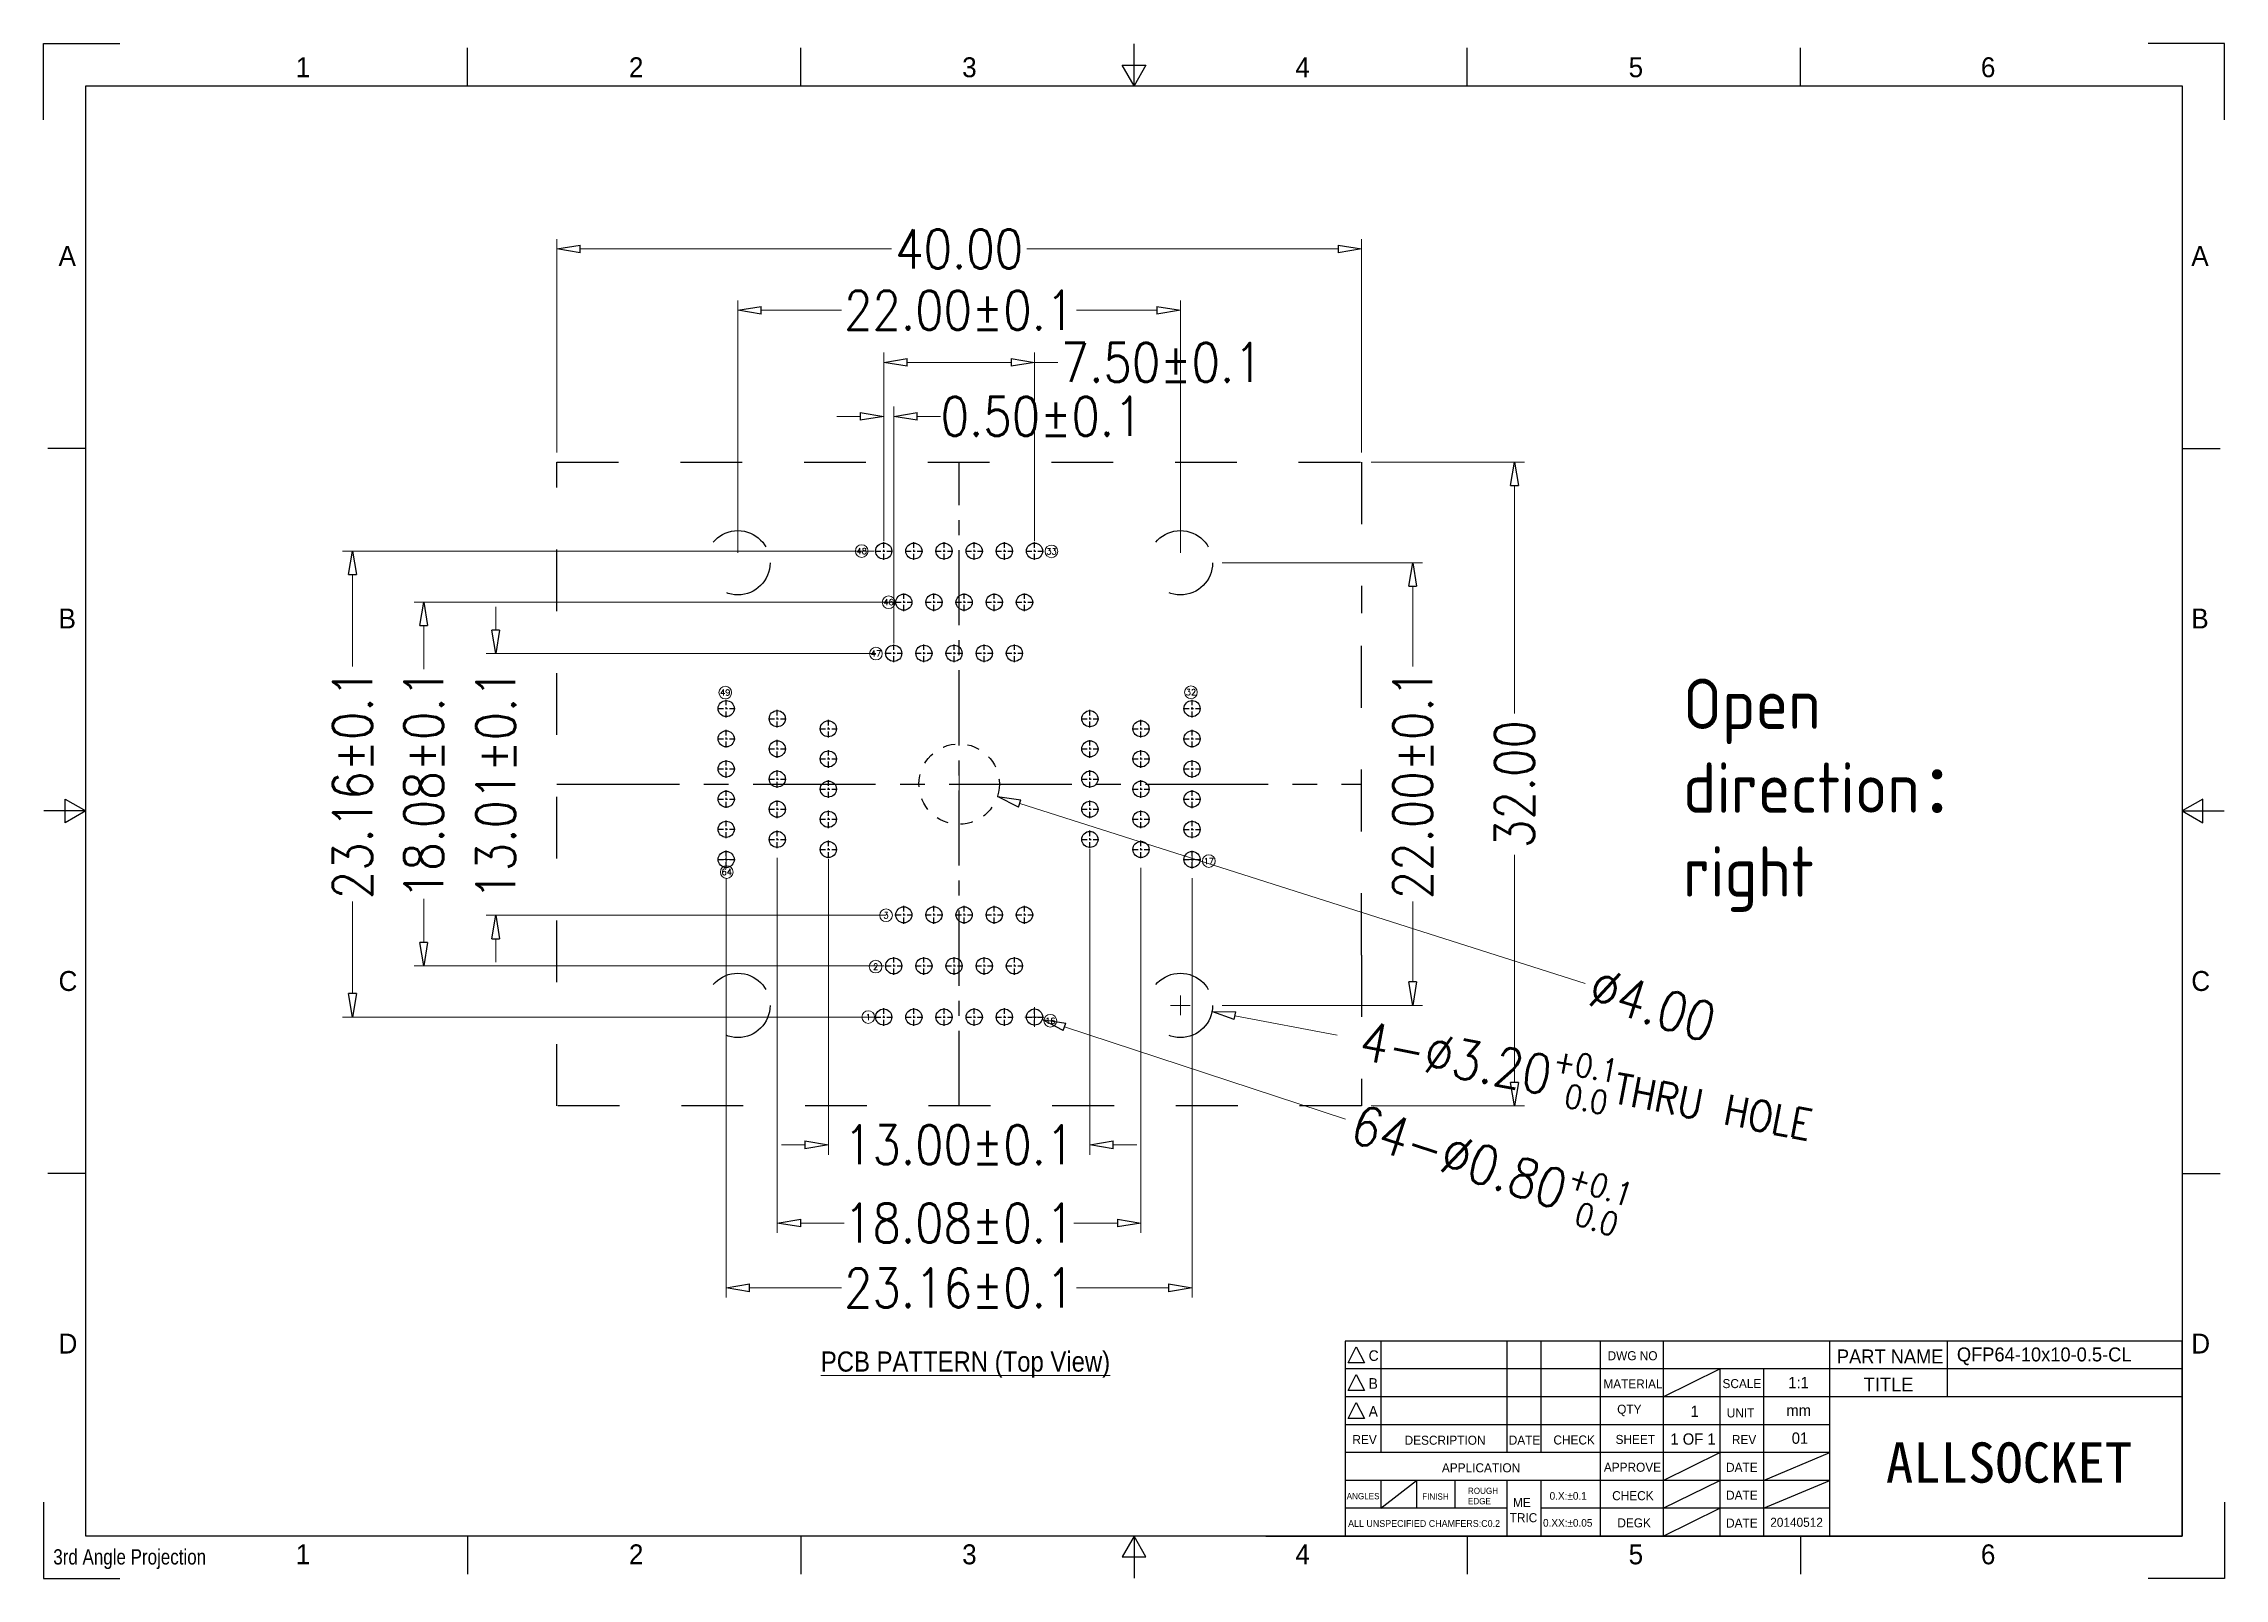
# Model space of a CAD drawing. Header units: millimetres. Extents: x 3854 to 3962, y 69 to 146.
import ezdxf
from ezdxf.enums import TextEntityAlignment as Align

# ---------------------------------------------------------------- set-up
doc = ezdxf.new("R2010")
doc.units = ezdxf.units.MM
doc.header["$LTSCALE"] = 30.734
doc.header["$PDMODE"] = 3
doc.header["$PDSIZE"] = 8
doc.linetypes.add('CENTER', pattern=[0.6, 0.375, -0.075, 0.075, -0.075])
doc.linetypes.add('DASHED', pattern=[0.2, 0.1, -0.1])
doc.layers.get('0').update_dxf_attribs({"linetype": 'CONTINUOUS'})
doc.layers.get('Defpoints').update_dxf_attribs({"linetype": 'CONTINUOUS'})
doc.layers.add('DIM', color=3, linetype='CONTINUOUS')
doc.layers.add('TuKuang', color=7, linetype='CONTINUOUS')
doc.layers.add('from', color=7, linetype='CONTINUOUS', lineweight=13)
doc.styles.add('1', font='romans.shx', dxfattribs={"height": 2.5})
doc.styles.add('1111', font='isocp.shx', dxfattribs={"bigfont": '@extfont2.shx'})
doc.styles.add('2', font='romans.shx', dxfattribs={"bigfont": 'bigfont.shx'})
doc.styles.add('GB', font='', dxfattribs={"height": 4})
doc.styles.get("Standard").update_dxf_attribs({"font": 'txt.shx', "width": 0.85, "bigfont": '@extfont2.shx'})
doc.styles.add('TXT', font='txt.shx', dxfattribs={"bigfont": 'gbcbig.shx'})
doc.styles.get('GB').set_extended_font_data('KaiTi_GB2312')
doc.dimstyles.get("Standard").update_dxf_attribs({"dimscale": 0.97, "dimtxt": 2, "dimasz": 1.2, "dimexe": 0.5, "dimexo": 0.5, "dimgap": 0.5, "dimtad": 0, "dimzin": 1, "dimdsep": 46, "dimtxsty": 'STANDARD', "dimblk": 'CLOSEDBLANK', "dimcen": 0.5, "dimclrd": 3, "dimclre": 3, "dimclrt": 4, "dimadec": 0, "dimazin": 0, "dimtp": 0.05, "dimtm": 0.05, "dimtfac": 1, "dimtofl": 0, "dimtmove": 0, "dimatfit": 3, "dimldrblk": 'CLOSEDBLANK', "dimfxl": 1, "dimtolj": 1, "dimtzin": 0, "dimlwd": 5, "dimlwe": 5, "dimarcsym": 0})

# ---------------------------------------------------------------- blocks, each defined once
blk = doc.blocks.new('_CLOSEDBLANK')
at = {"color": 0, "linetype": 'ByBlock'}
for p, q in [((-1, 0.167), (0, 0)), ((-1, 0.167), (-1, -0.167)), ((0, 0), (-1, -0.167))]:
    blk.add_line(p, q, dxfattribs=at)
blk = doc.blocks.new('*D7')
at = {"color": 3, "lineweight": 5, "ltscale": 0.8, "transparency": 16777216}
for p, q in [((3905.69, 105.5), (3905.69, 90.31)), ((3892.69, 105), (3892.69, 90.31)), ((3891.52, 90.8), (3890.36, 90.8)), ((3906.85, 90.8), (3908.02, 90.8))]:
    blk.add_line(p, q, dxfattribs=at)
at = {"layer": 'Defpoints', "color": 0, "ltscale": 0.8, "transparency": 16777216}
for p in [(3892.69, 105.48), (3905.69, 105.98), (3905.69, 90.8)]:
    blk.add_point(p, dxfattribs=at)
at = {"color": 3, "lineweight": 5, "ltscale": 0.8, "transparency": 16777216, "xscale": 1.163999999999999, "yscale": 1.163999999999999, "zscale": 1.163999999999999}
blk.add_blockref('_CLOSEDBLANK', (3892.69, 90.8), dxfattribs=at)
at = {"color": 3, "lineweight": 5, "ltscale": 0.8, "transparency": 16777216, "xscale": 1.163999999999999, "yscale": 1.163999999999999, "zscale": 1.163999999999999, "rotation": 180}
blk.add_blockref('_CLOSEDBLANK', (3905.69, 90.8), dxfattribs=at)
at = {"color": 4, "ltscale": 0.8, "transparency": 16777216, "insert": (3899.19, 90.8), "char_height": 1.94, "attachment_point": 5}
blk.add_mtext('\\A1;13.00\\M+1817D0.1', dxfattribs=at)
blk = doc.blocks.new('*D2')
at = {"color": 3, "lineweight": 5, "ltscale": 0.8, "transparency": 16777216}
for p, q in [((3890.15, 105.06), (3890.15, 86.43)), ((3908.23, 104.56), (3908.23, 86.43)), ((3891.31, 86.91), (3893.48, 86.91)), ((3907.06, 86.91), (3904.89, 86.91))]:
    blk.add_line(p, q, dxfattribs=at)
at = {"layer": 'Defpoints', "color": 0, "ltscale": 0.8, "transparency": 16777216}
for p in [(3890.15, 105.54), (3908.23, 105.04), (3908.23, 86.91)]:
    blk.add_point(p, dxfattribs=at)
at = {"color": 3, "lineweight": 5, "ltscale": 0.8, "transparency": 16777216, "xscale": 1.163999999999999, "yscale": 1.163999999999999, "zscale": 1.163999999999999, "rotation": 180}
blk.add_blockref('_CLOSEDBLANK', (3890.15, 86.91), dxfattribs=at)
at = {"color": 3, "lineweight": 5, "ltscale": 0.8, "transparency": 16777216, "xscale": 1.163999999999999, "yscale": 1.163999999999999, "zscale": 1.163999999999999}
blk.add_blockref('_CLOSEDBLANK', (3908.23, 86.91), dxfattribs=at)
at = {"color": 4, "ltscale": 0.8, "transparency": 16777216, "insert": (3899.19, 86.91), "char_height": 1.94, "attachment_point": 5}
blk.add_mtext('\\A1;18.08\\M+1817D0.1', dxfattribs=at)
blk = doc.blocks.new('*D3')
at = {"color": 3, "lineweight": 5, "ltscale": 0.8, "transparency": 16777216}
for p, q in [((3887.61, 104.06), (3887.61, 83.21)), ((3910.77, 104.06), (3910.77, 83.21)), ((3888.77, 83.69), (3893.34, 83.69)), ((3909.6, 83.69), (3905.03, 83.69))]:
    blk.add_line(p, q, dxfattribs=at)
at = {"layer": 'Defpoints', "color": 0, "ltscale": 0.8, "transparency": 16777216}
for p in [(3887.61, 104.54), (3910.77, 104.54), (3910.77, 83.69)]:
    blk.add_point(p, dxfattribs=at)
at = {"color": 3, "lineweight": 5, "ltscale": 0.8, "transparency": 16777216, "xscale": 1.163999999999999, "yscale": 1.163999999999999, "zscale": 1.163999999999999, "rotation": 180}
blk.add_blockref('_CLOSEDBLANK', (3887.61, 83.69), dxfattribs=at)
at = {"color": 3, "lineweight": 5, "ltscale": 0.8, "transparency": 16777216, "xscale": 1.163999999999999, "yscale": 1.163999999999999, "zscale": 1.163999999999999}
blk.add_blockref('_CLOSEDBLANK', (3910.77, 83.69), dxfattribs=at)
at = {"color": 4, "ltscale": 0.8, "transparency": 16777216, "insert": (3899.19, 83.69), "char_height": 1.94, "attachment_point": 5}
blk.add_mtext('\\A1;23.16\\M+1817D0.1', dxfattribs=at)
blk = doc.blocks.new('*D4')
at = {"color": 3, "lineweight": 5, "ltscale": 0.8, "transparency": 16777216}
for p, q in [((3912.27, 119.73), (3922.23, 119.73)), ((3921.74, 118.57), (3921.74, 114.58)), ((3921.74, 98.9), (3921.74, 102.89)), ((3912.27, 97.73), (3922.23, 97.73))]:
    blk.add_line(p, q, dxfattribs=at)
at = {"layer": 'Defpoints', "color": 0, "ltscale": 0.8, "transparency": 16777216}
for p in [(3911.79, 119.73), (3921.74, 119.73), (3911.79, 97.73)]:
    blk.add_point(p, dxfattribs=at)
at = {"color": 3, "lineweight": 5, "ltscale": 0.8, "transparency": 16777216, "xscale": 1.163999999999999, "yscale": 1.163999999999999, "zscale": 1.163999999999999}
for p, rotation in [((3921.74, 119.73), 90), ((3921.74, 97.73), 270)]:
    blk.add_blockref('_CLOSEDBLANK', p, dxfattribs=dict(at, rotation=rotation))
at = {"color": 4, "ltscale": 0.8, "transparency": 16777216, "insert": (3921.74, 108.73), "char_height": 1.94, "attachment_point": 5, "rotation": 90}
blk.add_mtext('\\A1;22.00\\M+1817D0.1', dxfattribs=at)
blk = doc.blocks.new('*D5')
at = {"color": 3, "lineweight": 5, "ltscale": 0.8, "transparency": 16777216}
for p, q in [((3894.27, 127.01), (3893.11, 127.01)), ((3895.44, 120.8), (3895.44, 127.5)), ((3895.94, 115.72), (3895.94, 127.5)), ((3897.1, 127.01), (3898.27, 127.01))]:
    blk.add_line(p, q, dxfattribs=at)
at = {"layer": 'Defpoints', "color": 0, "ltscale": 0.8, "transparency": 16777216}
for p in [(3895.94, 127.01), (3895.44, 120.31), (3895.94, 115.23)]:
    blk.add_point(p, dxfattribs=at)
at = {"color": 3, "lineweight": 5, "ltscale": 0.8, "transparency": 16777216, "xscale": 1.163999999999999, "yscale": 1.163999999999999, "zscale": 1.163999999999999}
blk.add_blockref('_CLOSEDBLANK', (3895.44, 127.01), dxfattribs=at)
at = {"color": 3, "lineweight": 5, "ltscale": 0.8, "transparency": 16777216, "xscale": 1.163999999999999, "yscale": 1.163999999999999, "zscale": 1.163999999999999, "rotation": 180}
blk.add_blockref('_CLOSEDBLANK', (3895.94, 127.01), dxfattribs=at)
at = {"color": 4, "ltscale": 0.8, "transparency": 16777216, "insert": (3903.29, 127.01), "char_height": 1.94, "attachment_point": 5}
blk.add_mtext('\\A1;0.50\\M+1817D0.1', dxfattribs=at)
blk = doc.blocks.new('*D6')
at = {"color": 3, "lineweight": 5, "ltscale": 0.8, "transparency": 16777216}
for p, q in [((3895.44, 120.8), (3895.44, 130.18)), ((3902.94, 120.8), (3902.94, 130.18)), ((3896.6, 129.69), (3901.77, 129.69)), ((3902.94, 129.69), (3904.1, 129.69))]:
    blk.add_line(p, q, dxfattribs=at)
at = {"layer": 'Defpoints', "color": 0, "ltscale": 0.8, "transparency": 16777216}
for p in [(3902.94, 129.69), (3895.44, 120.31), (3902.94, 120.31)]:
    blk.add_point(p, dxfattribs=at)
at = {"color": 3, "lineweight": 5, "ltscale": 0.8, "transparency": 16777216, "xscale": 1.163999999999999, "yscale": 1.163999999999999, "zscale": 1.163999999999999, "rotation": 180}
blk.add_blockref('_CLOSEDBLANK', (3895.44, 129.69), dxfattribs=at)
at = {"color": 3, "lineweight": 5, "ltscale": 0.8, "transparency": 16777216, "xscale": 1.163999999999999, "yscale": 1.163999999999999, "zscale": 1.163999999999999}
blk.add_blockref('_CLOSEDBLANK', (3902.94, 129.69), dxfattribs=at)
at = {"color": 4, "ltscale": 0.8, "transparency": 16777216, "insert": (3909.26, 129.69), "char_height": 1.94, "attachment_point": 5}
blk.add_mtext('\\A1;7.50\\M+1817D0.1', dxfattribs=at)
blk = doc.blocks.new('*D8')
at = {"color": 3, "lineweight": 5, "ltscale": 0.8, "transparency": 16777216}
for p, q in [((3876.15, 116.38), (3876.15, 117.54)), ((3895.05, 115.22), (3875.67, 115.22)), ((3895.55, 102.21), (3875.67, 102.21)), ((3876.15, 101.04), (3876.15, 99.88))]:
    blk.add_line(p, q, dxfattribs=at)
at = {"layer": 'Defpoints', "color": 0, "ltscale": 0.8, "transparency": 16777216}
for p in [(3876.15, 115.22), (3895.54, 115.22), (3896.04, 102.21)]:
    blk.add_point(p, dxfattribs=at)
at = {"color": 3, "lineweight": 5, "ltscale": 0.8, "transparency": 16777216, "xscale": 1.163999999999999, "yscale": 1.163999999999999, "zscale": 1.163999999999999}
for p, rotation in [((3876.15, 115.22), 270), ((3876.15, 102.21), 90)]:
    blk.add_blockref('_CLOSEDBLANK', p, dxfattribs=dict(at, rotation=rotation))
at = {"color": 4, "ltscale": 0.8, "transparency": 16777216, "insert": (3876.15, 108.71), "char_height": 1.94, "attachment_point": 5, "rotation": 90}
blk.add_mtext('\\A1;13.01\\M+1817D0.1', dxfattribs=at)
blk = doc.blocks.new('*D9')
at = {"color": 3, "lineweight": 5, "ltscale": 0.8, "transparency": 16777216}
for p, q in [((3895.95, 117.77), (3872.09, 117.77)), ((3872.57, 116.61), (3872.57, 114.44)), ((3872.57, 100.86), (3872.57, 103.02)), ((3895.45, 99.69), (3872.09, 99.69))]:
    blk.add_line(p, q, dxfattribs=at)
at = {"layer": 'Defpoints', "color": 0, "ltscale": 0.8, "transparency": 16777216}
for p in [(3896.44, 117.77), (3872.57, 99.69), (3895.94, 99.69)]:
    blk.add_point(p, dxfattribs=at)
at = {"color": 3, "lineweight": 5, "ltscale": 0.8, "transparency": 16777216, "xscale": 1.163999999999999, "yscale": 1.163999999999999, "zscale": 1.163999999999999}
for p, rotation in [((3872.57, 117.77), 90), ((3872.57, 99.69), 270)]:
    blk.add_blockref('_CLOSEDBLANK', p, dxfattribs=dict(at, rotation=rotation))
at = {"color": 4, "ltscale": 0.8, "transparency": 16777216, "insert": (3872.57, 108.73), "char_height": 1.94, "attachment_point": 5, "rotation": 90}
blk.add_mtext('\\A1;18.08\\M+1817D0.1', dxfattribs=at)
blk = doc.blocks.new('*D10')
at = {"color": 3, "lineweight": 5, "ltscale": 0.8, "transparency": 16777216}
for p, q in [((3894.95, 120.31), (3868.54, 120.31)), ((3869.03, 119.15), (3869.03, 114.58)), ((3869.03, 98.32), (3869.03, 102.89)), ((3894.95, 97.15), (3868.54, 97.15))]:
    blk.add_line(p, q, dxfattribs=at)
at = {"layer": 'Defpoints', "color": 0, "ltscale": 0.8, "transparency": 16777216}
for p in [(3895.44, 120.31), (3869.03, 97.15), (3895.44, 97.15)]:
    blk.add_point(p, dxfattribs=at)
at = {"color": 3, "lineweight": 5, "ltscale": 0.8, "transparency": 16777216, "xscale": 1.163999999999999, "yscale": 1.163999999999999, "zscale": 1.163999999999999}
for p, rotation in [((3869.03, 120.31), 90), ((3869.03, 97.15), 270)]:
    blk.add_blockref('_CLOSEDBLANK', p, dxfattribs=dict(at, rotation=rotation))
at = {"color": 4, "ltscale": 0.8, "transparency": 16777216, "insert": (3869.03, 108.73), "char_height": 1.94, "attachment_point": 5, "rotation": 90}
blk.add_mtext('\\A1;23.16\\M+1817D0.1', dxfattribs=at)
blk = doc.blocks.new('*D11')
at = {"color": 3, "lineweight": 5, "ltscale": 0.8, "transparency": 16777216}
for p, q in [((3888.19, 120.22), (3888.19, 132.76)), ((3889.35, 132.28), (3893.34, 132.28)), ((3909.02, 132.28), (3905.03, 132.28)), ((3910.19, 120.22), (3910.19, 132.76))]:
    blk.add_line(p, q, dxfattribs=at)
at = {"layer": 'Defpoints', "color": 0, "ltscale": 0.8, "transparency": 16777216}
for p in [(3910.19, 132.28), (3888.19, 119.73), (3910.19, 119.73)]:
    blk.add_point(p, dxfattribs=at)
at = {"color": 3, "lineweight": 5, "ltscale": 0.8, "transparency": 16777216, "xscale": 1.163999999999999, "yscale": 1.163999999999999, "zscale": 1.163999999999999, "rotation": 180}
blk.add_blockref('_CLOSEDBLANK', (3888.19, 132.28), dxfattribs=at)
at = {"color": 3, "lineweight": 5, "ltscale": 0.8, "transparency": 16777216, "xscale": 1.163999999999999, "yscale": 1.163999999999999, "zscale": 1.163999999999999}
blk.add_blockref('_CLOSEDBLANK', (3910.19, 132.28), dxfattribs=at)
at = {"color": 4, "ltscale": 0.8, "transparency": 16777216, "insert": (3899.19, 132.28), "char_height": 1.94, "attachment_point": 5}
blk.add_mtext('\\A1;22.00\\M+1817D0.1', dxfattribs=at)
blk = doc.blocks.new('*D12')
at = {"color": 3, "lineweight": 5, "transparency": 16777216}
for p, q in [((3879.19, 125.22), (3879.19, 135.81)), ((3919.19, 125.22), (3919.19, 135.81)), ((3880.35, 135.33), (3895.82, 135.33)), ((3918.02, 135.33), (3902.56, 135.33))]:
    blk.add_line(p, q, dxfattribs=at)
at = {"layer": 'Defpoints', "color": 0, "transparency": 16777216}
for p in [(3919.19, 135.33), (3879.19, 124.73), (3919.19, 124.73)]:
    blk.add_point(p, dxfattribs=at)
at = {"color": 3, "lineweight": 5, "transparency": 16777216, "xscale": 1.163999999999999, "yscale": 1.163999999999999, "zscale": 1.163999999999999, "rotation": 180}
blk.add_blockref('_CLOSEDBLANK', (3879.19, 135.33), dxfattribs=at)
at = {"color": 3, "lineweight": 5, "transparency": 16777216, "xscale": 1.163999999999999, "yscale": 1.163999999999999, "zscale": 1.163999999999999}
blk.add_blockref('_CLOSEDBLANK', (3919.19, 135.33), dxfattribs=at)
at = {"color": 4, "transparency": 16777216, "insert": (3899.19, 135.33), "char_height": 1.94, "attachment_point": 5}
blk.add_mtext('\\A1;40.00', dxfattribs=at)
blk = doc.blocks.new('*D13')
at = {"color": 3, "lineweight": 5, "transparency": 16777216}
for p, q in [((3919.67, 124.73), (3927.29, 124.73)), ((3926.8, 123.57), (3926.8, 112.24)), ((3926.8, 93.9), (3926.8, 105.22)), ((3919.67, 92.73), (3927.29, 92.73))]:
    blk.add_line(p, q, dxfattribs=at)
at = {"layer": 'Defpoints', "color": 0, "transparency": 16777216}
for p in [(3919.19, 124.73), (3926.8, 124.73), (3919.19, 92.73)]:
    blk.add_point(p, dxfattribs=at)
at = {"color": 3, "lineweight": 5, "transparency": 16777216, "xscale": 1.163999999999999, "yscale": 1.163999999999999, "zscale": 1.163999999999999}
for p, rotation in [((3926.8, 124.73), 90), ((3926.8, 92.73), 270)]:
    blk.add_blockref('_CLOSEDBLANK', p, dxfattribs=dict(at, rotation=rotation))
at = {"color": 4, "transparency": 16777216, "insert": (3926.8, 108.73), "char_height": 1.94, "attachment_point": 5, "rotation": 90}
blk.add_mtext('\\A1;32.00', dxfattribs=at)
blk = doc.blocks.new('*D14')
at = {"color": 3, "lineweight": 5, "ltscale": 0.8, "transparency": 16777216}
for p, q in [((3909.7, 97.73), (3910.67, 97.73)), ((3910.19, 97.25), (3910.19, 98.22)), ((3917.99, 96.25), (3912.9, 97.21))]:
    blk.add_line(p, q, dxfattribs=at)
at = {"layer": 'Defpoints', "color": 0, "ltscale": 0.8, "transparency": 16777216}
for p in [(3908.62, 98.03), (3911.76, 97.43)]:
    blk.add_point(p, dxfattribs=at)
at = {"color": 3, "lineweight": 5, "ltscale": 0.8, "transparency": 16777216, "xscale": 1.163999999999999, "yscale": 1.163999999999999, "zscale": 1.163999999999999, "rotation": 169.2256452910404}
blk.add_blockref('_CLOSEDBLANK', (3911.76, 97.43), dxfattribs=at)
at = {"color": 4, "ltscale": 0.8, "transparency": 16777216, "insert": (3930.37, 93.89), "char_height": 1.94, "attachment_point": 5, "rotation": 349.2256}
blk.add_mtext('\\A1;{\\Ftxt,@extfont2|c134;4-}∅3.20{\\H1.164000;\\S+0.1^  0.0;}{\\Ftxt,@extfont2|c134;\\H0.776x;THRU HOLE}', dxfattribs=at)
blk = doc.blocks.new('*D15')
at = {"color": 3, "lineweight": 5, "ltscale": 0.8, "transparency": 16777216}
for p, q in [((3902.94, 96.67), (3902.94, 97.64)), ((3902.45, 97.15), (3903.42, 97.15)), ((3918.39, 92.07), (3904.42, 96.66))]:
    blk.add_line(p, q, dxfattribs=at)
at = {"layer": 'Defpoints', "color": 0, "ltscale": 0.8, "transparency": 16777216}
for p in [(3902.56, 97.28), (3903.32, 97.03)]:
    blk.add_point(p, dxfattribs=at)
at = {"color": 3, "lineweight": 5, "ltscale": 0.8, "transparency": 16777216, "xscale": 1.163999999999999, "yscale": 1.163999999999999, "zscale": 1.163999999999999, "rotation": 161.7930254548946}
blk.add_blockref('_CLOSEDBLANK', (3903.32, 97.03), dxfattribs=at)
at = {"color": 4, "ltscale": 0.8, "transparency": 16777216, "insert": (3925.59, 89.7), "char_height": 1.94, "attachment_point": 5, "rotation": 341.793}
blk.add_mtext('\\A1;{\\Ftxt,@extfont2|c134;64-}∅0.80{\\H1.164000;\\S+0.1^  0.0;}', dxfattribs=at)
blk = doc.blocks.new('asdf456')
at = {"color": 8}
for p, q in [((1449.22, 152.96), (1448.09, 154.93)), ((1448.09, 154.93), (1450.34, 154.93)), ((1450.34, 154.93), (1449.22, 152.96)), ((1348.08, 83.25), (1348.08, 85.49)), ((1348.08, 85.49), (1350.05, 84.37)), ((1550.36, 85.49), (1548.39, 84.37)), ((1550.36, 83.25), (1550.36, 85.49)), ((1350.05, 84.37), (1348.08, 83.25)), ((1548.39, 84.37), (1550.36, 83.25)), ((1449.22, 15.77), (1448.09, 13.81)), ((1450.34, 13.81), (1449.22, 15.77)), ((1448.09, 13.81), (1450.34, 13.81))]:
    blk.add_line(p, q, dxfattribs=at)
at = {"layer": 'TuKuang', "color": 8}
for p, q in [((1449.22, 152.96), (1449.22, 156.94)), ((1386.16, 152.96), (1386.16, 156.57)), ((1417.69, 152.96), (1417.69, 156.57)), ((1480.75, 152.96), (1480.75, 156.57)), ((1512.28, 152.96), (1512.28, 156.57)), ((1350.05, 15.77), (1350.05, 152.96)), ((1350.05, 152.96), (1548.39, 152.96)), ((1548.39, 152.96), (1548.39, 15.77)), ((1350.05, 118.67), (1346.44, 118.67)), ((1548.39, 118.67), (1552, 118.67)), ((1350.05, 84.37), (1346.07, 84.37)), ((1548.39, 84.37), (1552.36, 84.37)), ((1350.05, 50.07), (1346.44, 50.07)), ((1548.39, 50.07), (1552, 50.07)), ((1548.39, 15.77), (1350.05, 15.77)), ((1386.16, 15.77), (1386.16, 12.16)), ((1417.69, 15.77), (1417.69, 12.16)), ((1449.22, 15.77), (1449.22, 11.8)), ((1480.75, 15.77), (1480.75, 12.16)), ((1512.28, 15.77), (1512.28, 12.16))]:
    blk.add_line(p, q, dxfattribs=at)
for points in [[(1346.05, 149.74), (1346.05, 156.96), (1353.27, 156.96)], [(1552.39, 149.74), (1552.39, 156.96), (1545.17, 156.96)], [(1346.05, 18.99), (1346.05, 11.77), (1353.27, 11.77)], [(1552.39, 18.99), (1552.39, 11.77), (1545.17, 11.77)]]:
    blk.add_lwpolyline(points, dxfattribs=at)
at = {"color": 8, "char_height": 1.8844, "attachment_point": 1, "style": '1'}
for s, insert, width in [('{\\f@Gulim|b0|i0|c0|p34;1}', (1369.9, 155.67), 8.3008), ('{\\f@Gulim|b0|i0|c134|p34;2}', (1401.43, 155.67), 8.3008), ('{\\f@Gulim|b0|i0|c134|p34;3}', (1432.96, 155.67), 8.3008), ('{\\f@Gulim|b0|i0|c134|p34;4}', (1464.49, 155.67), 8.3008), ('{\\f@Gulim|b0|i0|c134|p34;5}', (1496.02, 155.67), 8.3008), ('{\\f@Gulim|b0|i0|c134|p34;6}', (1529.35, 155.67), 8.3008), ('{\\f@Gulim|b0|i0|c134|p34;A}', (1347.46, 137.82), 9.0416), ('{\\f@Gulim|b0|i0|c134|p34;A}', (1549.26, 137.82), 9.0416), ('{\\f@Gulim|b0|i0|c134|p34;B}', (1347.46, 103.52), 9.0416), ('{\\f@Gulim|b0|i0|c134|p34;B}', (1549.26, 103.52), 9.0416), ('{\\f@Gulim|b0|i0|c134|p34;C}', (1347.46, 69.23), 9.0416), ('{\\f@Gulim|b0|i0|c134|p34;C}', (1549.26, 69.23), 9.0416), ('{\\f@Gulim|b0|i0|c134|p34;D}', (1347.46, 34.93), 9.0416), ('{\\f@Gulim|b0|i0|c134|p34;D}', (1549.26, 34.93), 9.0416), ('{\\f@Gulim|b0|i0|c0|p34;1}', (1369.9, 14.99), 8.3008), ('{\\f@Gulim|b0|i0|c134|p34;2}', (1401.43, 14.99), 8.3008), ('{\\f@Gulim|b0|i0|c134|p34;3}', (1432.96, 14.99), 8.3008), ('{\\f@Gulim|b0|i0|c134|p34;4}', (1464.49, 14.99), 8.3008), ('{\\f@Gulim|b0|i0|c134|p34;5}', (1496.02, 14.99), 8.3008), ('{\\f@Gulim|b0|i0|c134|p34;6}', (1529.35, 14.99), 8.3008)]:
    blk.add_mtext(s, dxfattribs=dict(at, insert=insert, width=width))
at = {"layer": 'TuKuang', "color": 8, "lineweight": 9, "insert": (1346.96, 14.53), "char_height": 1.4441, "width": 18.5479, "attachment_point": 1}
blk.add_mtext('{\\f@Gulim|b0|i0|c0|p34;\\C8;3rd Angle Projection}', dxfattribs=at)
blk = doc.blocks.new('*D17')
at = {"color": 3, "lineweight": 5, "transparency": 16777216}
for p, q in [((3898.7, 108.73), (3899.67, 108.73)), ((3899.19, 108.25), (3899.19, 109.22)), ((3930.32, 98.82), (3902.2, 107.77))]:
    blk.add_line(p, q, dxfattribs=at)
at = {"layer": 'Defpoints', "color": 0, "transparency": 16777216}
for p in [(3897.28, 109.34), (3901.09, 108.12)]:
    blk.add_point(p, dxfattribs=at)
at = {"color": 3, "lineweight": 5, "transparency": 16777216, "xscale": 1.163999999999999, "yscale": 1.163999999999999, "zscale": 1.163999999999999, "rotation": 162.3375493768428}
blk.add_blockref('_CLOSEDBLANK', (3901.09, 108.12), dxfattribs=at)
at = {"color": 4, "transparency": 16777216, "insert": (3933.66, 97.76), "char_height": 1.94, "attachment_point": 5, "rotation": 342.3375}
blk.add_mtext('\\A1;{\\Ftxt,@extfont2|c134;∅4.00}', dxfattribs=at)

msp = doc.modelspace()

# ---------------------------------------------------------------- linework, layer by layer
at = {"color": 7, "linetype": 'DASHED'}
for p, q in [((3879.188, 124.731), (3919.188, 124.731)), ((3879.188, 92.731), (3879.188, 124.731)), ((3919.188, 124.731), (3919.188, 117.231)), ((3919.188, 100.231), (3919.188, 117.231)), ((3919.188, 100.231), (3919.188, 92.731)), ((3919.188, 92.731), (3879.188, 92.731))]:
    msp.add_line(p, q, dxfattribs=at)
at = {"color": 1, "linetype": 'CENTER', "ltscale": 0.323967}
msp.add_line((3899.188, 92.731), (3899.188, 124.731), dxfattribs=at)
at = {"color": 1, "linetype": 'CENTER', "ltscale": 0.026446}
for p, q in [((3895.438, 119.871), (3895.438, 120.751)), ((3896.938, 119.871), (3896.938, 120.751)), ((3898.438, 119.871), (3898.438, 120.751)), ((3899.938, 119.871), (3899.938, 120.751)), ((3901.438, 119.871), (3901.438, 120.751)), ((3902.938, 119.871), (3902.938, 120.751)), ((3894.998, 120.311), (3895.878, 120.311)), ((3896.498, 120.311), (3897.378, 120.311)), ((3897.998, 120.311), (3898.878, 120.311)), ((3899.498, 120.311), (3900.378, 120.311)), ((3900.998, 120.311), (3901.878, 120.311)), ((3902.498, 120.311), (3903.378, 120.311)), ((3896.438, 117.331), (3896.438, 118.211)), ((3897.938, 117.331), (3897.938, 118.211)), ((3899.438, 117.331), (3899.438, 118.211)), ((3900.938, 117.331), (3900.938, 118.211)), ((3902.438, 117.331), (3902.438, 118.211)), ((3895.998, 117.771), (3896.878, 117.771)), ((3897.498, 117.771), (3898.378, 117.771)), ((3898.998, 117.771), (3899.878, 117.771)), ((3900.498, 117.771), (3901.378, 117.771)), ((3901.998, 117.771), (3902.878, 117.771)), ((3895.498, 115.231), (3896.378, 115.231)), ((3895.938, 114.791), (3895.938, 115.671)), ((3896.998, 115.231), (3897.878, 115.231)), ((3897.438, 114.791), (3897.438, 115.671)), ((3898.498, 115.231), (3899.378, 115.231)), ((3898.938, 114.791), (3898.938, 115.671)), ((3899.998, 115.231), (3900.878, 115.231)), ((3900.438, 114.791), (3900.438, 115.671)), ((3901.498, 115.231), (3902.378, 115.231)), ((3901.938, 114.791), (3901.938, 115.671)), ((3887.608, 112.042), (3887.608, 112.922)), ((3887.608, 112.042), (3887.608, 112.922)), ((3910.768, 112.041), (3910.768, 112.921)), ((3910.768, 112.041), (3910.768, 112.921)), ((3887.168, 112.482), (3888.048, 112.482)), ((3887.168, 112.482), (3888.048, 112.482)), ((3889.708, 111.982), (3890.588, 111.982)), ((3889.708, 111.982), (3890.588, 111.982)), ((3889.708, 111.982), (3890.588, 111.982)), ((3890.148, 111.542), (3890.148, 112.422)), ((3890.148, 111.542), (3890.148, 112.422)), ((3890.148, 111.542), (3890.148, 112.422)), ((3892.688, 111.041), (3892.688, 111.921)), ((3905.248, 111.981), (3906.128, 111.981)), ((3905.688, 111.541), (3905.688, 112.421)), ((3908.228, 111.041), (3908.228, 111.921)), ((3908.228, 111.041), (3908.228, 111.921)), ((3910.328, 112.481), (3911.208, 112.481)), ((3910.328, 112.481), (3911.208, 112.481)), ((3887.168, 110.982), (3888.048, 110.982)), ((3887.608, 110.542), (3887.608, 111.422)), ((3890.148, 110.042), (3890.148, 110.922)), ((3892.248, 111.481), (3893.128, 111.481)), ((3905.688, 110.041), (3905.688, 110.921)), ((3905.688, 110.041), (3905.688, 110.921)), ((3907.788, 111.481), (3908.668, 111.481)), ((3907.788, 111.481), (3908.668, 111.481)), ((3910.328, 110.981), (3911.208, 110.981)), ((3910.328, 110.981), (3911.208, 110.981)), ((3910.768, 110.541), (3910.768, 111.421)), ((3910.768, 110.541), (3910.768, 111.421)), ((3887.608, 109.042), (3887.608, 109.922)), ((3889.708, 110.482), (3890.588, 110.482)), ((3892.248, 109.981), (3893.128, 109.981)), ((3892.688, 109.541), (3892.688, 110.421)), ((3905.248, 110.481), (3906.128, 110.481)), ((3905.248, 110.481), (3906.128, 110.481)), ((3907.788, 109.981), (3908.668, 109.981)), ((3907.788, 109.981), (3908.668, 109.981)), ((3908.228, 109.541), (3908.228, 110.421)), ((3908.228, 109.541), (3908.228, 110.421)), ((3910.768, 109.041), (3910.768, 109.921)), ((3910.768, 109.041), (3910.768, 109.921)), ((3887.168, 109.482), (3888.048, 109.482)), ((3887.608, 107.542), (3887.608, 108.422)), ((3889.708, 108.982), (3890.588, 108.982)), ((3890.148, 108.542), (3890.148, 109.422)), ((3892.248, 108.481), (3893.128, 108.481)), ((3892.688, 108.041), (3892.688, 108.921)), ((3905.248, 108.981), (3906.128, 108.981)), ((3905.248, 108.981), (3906.128, 108.981)), ((3905.688, 108.541), (3905.688, 109.421)), ((3905.688, 108.541), (3905.688, 109.421)), ((3907.788, 108.481), (3908.668, 108.481)), ((3907.788, 108.481), (3908.668, 108.481)), ((3908.228, 108.041), (3908.228, 108.921)), ((3908.228, 108.041), (3908.228, 108.921)), ((3910.328, 109.481), (3911.208, 109.481)), ((3910.328, 109.481), (3911.208, 109.481)), ((3910.768, 107.541), (3910.768, 108.421)), ((3910.768, 107.541), (3910.768, 108.421)), ((3887.168, 107.982), (3888.048, 107.982)), ((3889.708, 107.482), (3890.588, 107.482)), ((3890.148, 107.042), (3890.148, 107.922)), ((3892.688, 106.541), (3892.688, 107.421)), ((3905.248, 107.481), (3906.128, 107.481)), ((3905.248, 107.481), (3906.128, 107.481)), ((3905.688, 107.041), (3905.688, 107.921)), ((3905.688, 107.041), (3905.688, 107.921)), ((3908.228, 106.541), (3908.228, 107.421)), ((3908.228, 106.541), (3908.228, 107.421)), ((3910.328, 107.981), (3911.208, 107.981)), ((3910.328, 107.981), (3911.208, 107.981)), ((3887.168, 106.482), (3888.048, 106.482)), ((3887.608, 106.042), (3887.608, 106.922)), ((3890.148, 105.542), (3890.148, 106.422)), ((3892.248, 106.981), (3893.128, 106.981)), ((3905.688, 105.541), (3905.688, 106.421)), ((3905.688, 105.541), (3905.688, 106.421)), ((3907.788, 106.981), (3908.668, 106.981)), ((3907.788, 106.981), (3908.668, 106.981)), ((3910.328, 106.481), (3911.208, 106.481)), ((3910.328, 106.481), (3911.208, 106.481)), ((3910.768, 106.041), (3910.768, 106.921)), ((3910.768, 106.041), (3910.768, 106.921)), ((3887.608, 104.542), (3887.608, 105.422)), ((3889.708, 105.982), (3890.588, 105.982)), ((3892.248, 105.481), (3893.128, 105.481)), ((3892.688, 105.041), (3892.688, 105.921)), ((3905.248, 105.981), (3906.128, 105.981)), ((3905.248, 105.981), (3906.128, 105.981)), ((3907.788, 105.481), (3908.668, 105.481)), ((3907.788, 105.481), (3908.668, 105.481)), ((3908.228, 105.041), (3908.228, 105.921)), ((3908.228, 105.041), (3908.228, 105.921)), ((3910.768, 104.541), (3910.768, 105.421)), ((3910.768, 104.541), (3910.768, 105.421)), ((3887.168, 104.982), (3888.048, 104.982)), ((3910.328, 104.981), (3911.208, 104.981)), ((3910.328, 104.981), (3911.208, 104.981)), ((3895.998, 102.231), (3896.878, 102.231)), ((3896.438, 101.791), (3896.438, 102.671)), ((3897.498, 102.231), (3898.378, 102.231)), ((3897.938, 101.791), (3897.938, 102.671)), ((3898.998, 102.231), (3899.878, 102.231)), ((3899.438, 101.791), (3899.438, 102.671)), ((3900.498, 102.231), (3901.378, 102.231)), ((3900.938, 101.791), (3900.938, 102.671)), ((3901.998, 102.231), (3902.878, 102.231)), ((3902.438, 101.791), (3902.438, 102.671)), ((3895.938, 99.251), (3895.938, 100.131)), ((3897.438, 99.251), (3897.438, 100.131)), ((3898.938, 99.251), (3898.938, 100.131)), ((3900.438, 99.251), (3900.438, 100.131)), ((3901.938, 99.251), (3901.938, 100.131)), ((3895.498, 99.691), (3896.378, 99.691)), ((3896.998, 99.691), (3897.878, 99.691)), ((3898.498, 99.691), (3899.378, 99.691)), ((3899.998, 99.691), (3900.878, 99.691)), ((3901.498, 99.691), (3902.378, 99.691)), ((3895.438, 96.711), (3895.438, 97.591)), ((3896.938, 96.711), (3896.938, 97.591)), ((3898.438, 96.711), (3898.438, 97.591)), ((3899.938, 96.711), (3899.938, 97.591)), ((3901.438, 96.711), (3901.438, 97.591)), ((3902.938, 96.711), (3902.938, 97.591)), ((3894.998, 97.151), (3895.878, 97.151)), ((3896.498, 97.151), (3897.378, 97.151)), ((3897.998, 97.151), (3898.878, 97.151)), ((3899.498, 97.151), (3900.378, 97.151)), ((3900.998, 97.151), (3901.878, 97.151)), ((3902.498, 97.151), (3903.378, 97.151))]:
    msp.add_line(p, q, dxfattribs=at)
at = {"color": 1, "linetype": 'CENTER', "ltscale": 0.528925}
msp.add_line((3879.188, 108.731), (3919.188, 108.731), dxfattribs=at)
at = {"color": 3, "lineweight": 5}
for p, q in [((3887.608, 104.739), (3887.608, 105.224)), ((3910.768, 104.633), (3910.768, 105.328)), ((3887.366, 104.982), (3887.851, 104.982)), ((3910.421, 104.981), (3911.116, 104.981)), ((3909.946, 97.731), (3910.431, 97.731)), ((3910.188, 97.489), (3910.188, 97.974))]:
    msp.add_line(p, q, dxfattribs=at)
at = {"color": 8, "lineweight": 25, "ltscale": 10}
for p, q in [((3918.536, 79.968), (3918.936, 80.766)), ((3918.936, 80.766), (3919.335, 79.968)), ((3918.536, 78.584), (3918.936, 79.382)), ((3918.936, 79.382), (3919.335, 78.584)), ((3918.536, 77.194), (3918.936, 77.992)), ((3918.936, 77.992), (3919.335, 77.194))]:
    msp.add_line(p, q, dxfattribs=at)
at = {"color": 8}
for p, q in [((3920.149, 81.042), (3920.149, 75.504)), ((3926.415, 81.042), (3926.415, 75.504)), ((3928.113, 81.042), (3928.113, 75.504)), ((3931.064, 81.042), (3931.064, 71.351)), ((3934.186, 81.042), (3934.186, 71.351)), ((3942.474, 71.351), (3942.474, 81.042)), ((3948.309, 81.042), (3948.309, 78.273)), ((3959.991, 79.658), (3918.385, 79.658)), ((3934.186, 78.273), (3937.009, 79.658)), ((3937.009, 79.658), (3937.009, 71.351)), ((3939.173, 79.658), (3939.173, 71.351)), ((3931.064, 78.273), (3918.385, 78.273)), ((3959.991, 78.273), (3931.064, 78.273)), ((3942.474, 76.889), (3918.385, 76.889)), ((3942.474, 75.504), (3918.385, 75.504)), ((3934.186, 74.12), (3937.009, 75.504)), ((3939.173, 74.12), (3942.474, 75.504)), ((3942.474, 74.12), (3918.385, 74.12)), ((3920.149, 74.12), (3920.149, 72.735)), ((3920.149, 72.735), (3921.923, 74.12)), ((3921.923, 74.12), (3921.923, 72.735)), ((3923.83, 74.12), (3923.83, 72.735)), ((3926.415, 74.12), (3926.415, 71.351)), ((3928.113, 74.12), (3928.113, 71.351)), ((3934.186, 72.735), (3937.009, 74.12)), ((3939.173, 72.735), (3942.474, 74.12)), ((3926.415, 72.735), (3918.385, 72.735)), ((3942.474, 72.735), (3928.113, 72.735)), ((3934.186, 71.351), (3937.009, 72.735))]:
    msp.add_line(p, q, dxfattribs=at)
msp.add_lwpolyline([(3959.991, 71.351), (3959.991, 81.042), (3918.385, 81.042), (3918.385, 71.351)], close=True, dxfattribs=at)
at = {"color": 8, "lineweight": 25, "ltscale": 10}
for points in [[(3919.335, 79.968), (3918.536, 79.968)], [(3919.335, 78.584), (3918.536, 78.584)], [(3919.335, 77.194), (3918.536, 77.194)]]:
    msp.add_lwpolyline(points, dxfattribs=at)
at = {"color": 7, "linetype": 'DASHED'}
for centre in [(3888.188, 119.731), (3910.188, 119.731), (3888.188, 97.731), (3910.188, 97.731)]:
    msp.add_circle(centre, 1.6, dxfattribs=at)
at = {"color": 0}
for centre in [(3895.438, 120.311), (3896.938, 120.311), (3898.438, 120.311), (3899.938, 120.311), (3901.438, 120.311), (3902.938, 120.311), (3896.438, 117.771), (3897.938, 117.771), (3899.438, 117.771), (3900.938, 117.771), (3902.438, 117.771), (3895.938, 115.231), (3897.438, 115.231), (3898.938, 115.231), (3900.438, 115.231), (3901.938, 115.231), (3887.608, 112.482), (3910.768, 112.481), (3890.148, 111.982), (3892.688, 111.481), (3905.688, 111.981), (3908.228, 111.481), (3887.608, 110.982), (3890.148, 110.482), (3905.688, 110.481), (3910.768, 110.981), (3887.608, 109.482), (3892.688, 109.981), (3908.228, 109.981), (3910.768, 109.481), (3890.148, 108.982), (3892.688, 108.481), (3905.688, 108.981), (3908.228, 108.481), (3887.608, 107.982), (3890.148, 107.482), (3892.688, 106.981), (3905.688, 107.481), (3908.228, 106.981), (3910.768, 107.981), (3887.608, 106.482), (3890.148, 105.982), (3905.688, 105.981), (3910.768, 106.481), (3887.608, 104.982), (3892.688, 105.481), (3908.228, 105.481), (3910.768, 104.981), (3896.438, 102.231), (3897.938, 102.231), (3899.438, 102.231), (3900.938, 102.231), (3902.438, 102.231), (3895.938, 99.691), (3897.438, 99.691), (3898.938, 99.691), (3900.438, 99.691), (3901.938, 99.691), (3895.438, 97.151), (3896.938, 97.151), (3898.438, 97.151), (3899.938, 97.151), (3901.438, 97.151), (3902.938, 97.151)]:
    msp.add_circle(centre, 0.4, dxfattribs=at)
at = {"color": 7, "linetype": 'DASHED', "ltscale": 0.2}
msp.add_circle((3899.188, 108.731), 2, dxfattribs=at)
at = {"layer": 'from', "color": 4}
for centre in [(3894.349, 120.311), (3903.78, 120.299), (3895.682, 117.771), (3895.053, 115.216), (3887.559, 113.282), (3910.715, 113.296), (3911.603, 104.905), (3887.637, 104.36), (3895.554, 102.207), (3895.039, 99.656), (3894.668, 97.151), (3903.723, 96.964)]:
    msp.add_circle(centre, 0.315, dxfattribs=at)
at = {"layer": 'TuKuang', "color": 8}
msp.add_lwpolyline([(3914.432, 71.351), (3959.261, 71.351)], dxfattribs=at)

# ---------------------------------------------------------------- block references
at = {"xscale": 0.5254292448078104, "yscale": 0.5254292448078104, "zscale": 0.5254292448078104}
msp.add_blockref('asdf456', (3146.421, 63.063), dxfattribs=at)

# ---------------------------------------------------------------- texts
at = {"color": 0, "insert": (3935.18, 113.97), "char_height": 2.5, "attachment_point": 1, "style": '1111'}
msp.add_mtext_dynamic_manual_height_columns('{\\Fisocp,@extfont2|c134;Open direction\\fSimSun|b0|i0|c134|p2;：\\Fisocp,@extfont2|c134;right}', width=20.87275, gutter_width=15, heights=[0], dxfattribs=at)
at = {"lineweight": 9, "insert": (3892.314, 80.527), "char_height": 1, "attachment_point": 1}
msp.add_mtext('{\\fArial|b0|i0|c0|p34;\\LPCB PATTERN (Top View)}', dxfattribs=at)
at = {"color": 8, "lineweight": 25, "ltscale": 10, "char_height": 0.52704, "width": 0.67975, "attachment_point": 1, "style": '2'}
for s, insert in [('{\\f@Gulim|b0|i0|c134|p34;C}', (3919.548, 80.585)), ('{\\f@Gulim|b0|i0|c134|p34;B}', (3919.548, 79.201)), ('{\\f@Gulim|b0|i0|c134|p34;A}', (3919.548, 77.816))]:
    msp.add_mtext(s, dxfattribs=dict(at, insert=insert))
at = {"layer": 'DIM', "color": 8, "linetype": 'ByBlock', "lineweight": 25, "attachment_point": 7, "style": 'GB'}
for s, insert, char_height, width in [('{\\f@Gulim|b0|i0|c134|p34;DWG NO}', (3931.427, 80.085), 0.44978, 3.75833), ('{\\f@Gulim|b0|i0|c134|p34;PART NAME}', (3942.828, 79.933), 0.6941, 5.5816), ('{\\f@Gulim|b0|i0|c134|p34;QFP64-10x10-0.5-CL}', (3948.794, 79.843), 0.6941, 3.09204), ('{\\f@Gulim|b0|i0|c134|p34;SCALE}', (3937.14, 78.7), 0.44978, 1.57631), ('{\\f@Gulim|b0|i0|c134|p34;1:1}', (3940.41, 78.7), 0.56222, 1.35504), ('{\\f@Gulim|b0|i0|c134|p34;TITLE}', (3944.162, 78.539), 0.6941, 3.09204), ('{\\f@Gulim|b0|i0|c134|p34;MATERIAL}', (3931.217, 78.691), 0.44978, 1.57631), ('{\\f@Gulim|b0|i0|c134|p34;  QTY}', (3931.577, 77.309), 0.44978, 1.57631), ('{\\f@Gulim|b0|i0|c134|p34;1}', (3935.555, 77.27), 0.56222, 0.98137), ('{\\f@Gulim|b0|i0|c134|p34;UNIT}', (3937.352, 77.243), 0.44978, 1.57631), ('{\\f@Gulim|b0|i0|c134|p34;mm}', (3940.315, 77.316), 0.56222, 1.35504), ('{\\f@Gulim|b0|i0|c134|p34;REV}', (3918.741, 75.922), 0.44978, 1.57631), ('{\\f@Gulim|b0|i0|c134|p34;DESCRIPTION}', (3921.336, 75.885), 0.44978, 1.57631), ('{\\f@Gulim|b0|i0|c134|p34;DATE}', (3926.514, 75.898), 0.44978, 1.57631), ('{\\f@Gulim|b0|i0|c134|p34;CHECK}', (3928.735, 75.898), 0.44978, 1.57631), ('{\\f@Gulim|b0|i0|c134|p34;SHEET}', (3931.824, 75.924), 0.44978, 1.57631), ('{\\f@Gulim|b0|i0|c134|p34;1 OF 1}', (3934.55, 75.886), 0.56222, 2.63775), ('{\\f@Gulim|b0|i0|c134|p34;REV}', (3937.607, 75.922), 0.44978, 1.57631), ('{\\f@Gulim|b0|i0|c134|p34;01}', (3940.583, 75.931), 0.56222, 1.35504), ('{\\f@SimHei|b0|i0|c134|p49;ALLSOCKET}', (3945.263, 73.975), 2, 3.09204), ('{\\f@Gulim|b0|i0|c134|p34;APPLICATION}', (3923.191, 74.515), 0.44978, 1.57631), ('{\\f@Gulim|b0|i0|c134|p34;APPROVE}', (3931.242, 74.543), 0.44978, 1.57631), ('{\\f@Gulim|b0|i0|c134|p34;DATE}', (3937.319, 74.543), 0.44978, 1.57631), ('{\\f@Gulim|b0|i0|c134|p34;ROUGH \\PEDGE}', (3924.485, 72.93), 0.30765, 1.24365), ('{\\f@Gulim|b0|i0|c134|p34; ME\\PTRIC}', (3926.559, 72.035), 0.44978, 1.57631), ('{\\f@Gulim|b0|i0|c134|p34;0.X:%%P0.1}', (3928.546, 73.154), 0.3795, 2.55448), ('{\\f@Gulim|b0|i0|c134|p34;CHECK}', (3931.656, 73.129), 0.44978, 1.57631), ('{\\f@Gulim|b0|i0|c134|p34;DATE}', (3937.319, 73.159), 0.44978, 1.57631), ('{\\f@Gulim|b0|i0|c134|p34;0.XX:%%P0.05}', (3928.219, 71.814), 0.3795, 2.84741), ('{\\f@Gulim|b0|i0|c134|p34;DEGK}', (3931.914, 71.778), 0.44978, 1.57631), ('{\\f@Gulim|b0|i0|c134|p34;DATE}', (3937.319, 71.775), 0.44978, 1.57631), ('{\\f@Gulim|b0|i0|c134|p34;20140512}', (3939.514, 71.805), 0.44978, 1.30504)]:
    msp.add_mtext(s, dxfattribs=dict(at, insert=insert, char_height=char_height, width=width))
at = {"layer": 'DIM', "color": 8, "linetype": 'ByBlock', "lineweight": 9, "attachment_point": 7, "style": 'GB'}
for s, insert, char_height, width in [('{\\f@Gulim|b0|i0|c134|p34;ANGLES}', (3918.457, 73.178), 0.30765, 1.66759), ('{\\f@Gulim|b0|i0|c134|p34;FINISH}', (3922.21, 73.161), 0.30765, 1.43887), ('{\\f@Gulim|b0|i0|c134|p34;\\C8;ALL UNSPECIFIED CHAMFERS:C0.2}', (3918.527, 71.803), 0.33841, 8.0271)]:
    msp.add_mtext(s, dxfattribs=dict(at, insert=insert, char_height=char_height, width=width))
at = {"layer": 'from', "color": 6, "style": 'TXT'}
for s, p in [('48', (3894.349, 120.311)), ('33', (3903.78, 120.299)), ('46', (3895.682, 117.771)), ('47', (3895.053, 115.216)), ('49', (3887.559, 113.282)), ('32', (3910.715, 113.296)), ('64', (3887.637, 104.36)), ('17', (3911.603, 104.905)), ('3', (3895.554, 102.207)), ('2', (3895.039, 99.656)), ('1', (3894.668, 97.151)), ('16', (3903.723, 96.964))]:
    msp.add_text(s, height=0.3, dxfattribs=at).set_placement(p, align=Align.MIDDLE)

# ---------------------------------------------------------------- dimensions: what is measured, and where the dimension line sits
at = {"color": 0}
dim = msp.add_linear_dim(base=(3919.188, 135.326), p1=(3879.188, 124.731), p2=(3919.188, 124.731), dimstyle='STANDARD', dxfattribs=at)
dim.commit()
dim.dimension.update_dxf_attribs({"geometry": '*D12', "text_midpoint": (3899.188, 135.326)})
at = {"ltscale": 0.8}
for base, p1, p2, picture, middle in [((3910.188, 132.276), (3888.188, 119.731), (3910.188, 119.731), '*D11', (3899.188, 132.276)), ((3902.938, 129.693), (3895.438, 120.311), (3902.938, 120.311), '*D6', (3909.26, 129.693)), ((3895.938, 127.013), (3895.438, 120.311), (3895.938, 115.231), '*D5', (3903.286, 127.013)), ((3905.688, 90.797), (3892.688, 105.481), (3905.688, 105.981), '*D7', (3899.188, 90.797)), ((3908.228, 86.915), (3890.148, 105.542), (3908.228, 105.041), '*D2', (3899.188, 86.915)), ((3910.768, 83.694), (3887.608, 104.542), (3910.768, 104.541), '*D3', (3899.188, 83.694))]:
    dim = msp.add_linear_dim(base=base, p1=p1, p2=p2, dimstyle='STANDARD', override={"dimtol": 1, "dimtp": 0.1, "dimtm": 0.1, "dimtdec": 1}, dxfattribs=at)
    dim.commit()
    dim.dimension.update_dxf_attribs({"geometry": picture, "text_midpoint": middle})
at = {"color": 0}
dim = msp.add_linear_dim(base=(3926.803, 124.731), p1=(3919.188, 92.731), p2=(3919.188, 124.731), angle=90, dimstyle='STANDARD', dxfattribs=at)
dim.commit()
dim.dimension.update_dxf_attribs({"geometry": '*D13', "text_midpoint": (3926.803, 108.731)})
at = {"ltscale": 0.8}
for base, p1, p2, picture, middle in [((3869.025, 97.151), (3895.438, 120.311), (3895.438, 97.151), '*D10', (3869.025, 108.731)), ((3872.571, 99.691), (3896.438, 117.771), (3895.938, 99.691), '*D9', (3872.571, 108.731)), ((3876.153, 115.216), (3896.039, 102.207), (3895.538, 115.216), '*D8', (3876.153, 108.711)), ((3921.741, 119.731), (3911.788, 97.731), (3911.788, 119.731), '*D4', (3921.741, 108.731))]:
    dim = msp.add_linear_dim(base=base, p1=p1, p2=p2, angle=90, dimstyle='STANDARD', override={"dimtol": 1, "dimtp": 0.1, "dimtm": 0.1, "dimtdec": 1}, dxfattribs=at)
    dim.commit()
    dim.dimension.update_dxf_attribs({"geometry": picture, "text_midpoint": middle})
at = {"color": 0}
dim = msp.add_diameter_dim_2p(p1=(3897.282, 109.338), p2=(3901.094, 108.124), text='{\\Ftxt,@extfont2|c134;<>}', dimstyle='STANDARD', dxfattribs=at)
dim.commit()
dim.dimension.update_dxf_attribs({"geometry": '*D17', "text_midpoint": (3933.658, 97.755), "dimtype": 163})
at = {"ltscale": 0.8}
for p1, p2, text, override, picture, middle in [((3908.616, 98.03), (3911.76, 97.432), '{\\Ftxt,@extfont2|c134;4-}<>{\\Ftxt,@extfont2|c134;\\H0.776x;THRU HOLE}', {"dimtol": 1, "dimtp": 0.1, "dimtm": 0, "dimtfac": 0.6, "dimtdec": 1}, '*D14', (3930.367, 93.891)), ((3902.558, 97.276), (3903.318, 97.026), '{\\Ftxt,@extfont2|c134;64-}<>', {"dimgap": 0.5, "dimtol": 1, "dimlim": 0, "dimtp": 0.1, "dimtm": 0, "dimtfac": 0.6, "dimtdec": 1, "dimtolj": 1}, '*D15', (3925.589, 89.701))]:
    dim = msp.add_diameter_dim_2p(p1=p1, p2=p2, text=text, dimstyle='STANDARD', override=override, dxfattribs=at)
    dim.commit()
    dim.dimension.update_dxf_attribs({"geometry": picture, "text_midpoint": middle, "dimtype": 131})

doc.saveas('drawing.dxf')
